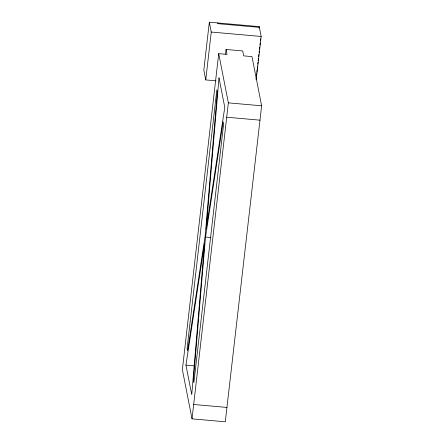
<?xml version="1.0" encoding="UTF-8"?>
<svg xmlns="http://www.w3.org/2000/svg" width="444" height="444" viewBox="0 0 444 444"><rect width="100%" height="100%" fill="white"/><g stroke="black" fill="none" stroke-linecap="round" stroke-linejoin="round"><path stroke-width="0.67" d="M205.517 237.029L193.39 380.28L193.873 382.745L223.609 124.203L223.127 121.739L205.517 237.029L210.95 237.512M256.216 79.554L261.172 36.464L259.241 26.629L209.329 22.2L203.824 70.08L205.755 79.92L216.012 80.825M205.755 79.92L211.261 32.04L209.329 22.2M226.063 49.473L227.028 54.396L218.709 53.657L182.367 369.652L192.019 418.847L225.291 421.8L261.633 105.805L251.981 56.604L243.667 55.872L242.702 50.949L226.063 49.473L225.53 54.129M192.019 418.847L228.36 102.853L218.709 53.657M259.085 27.994L259.241 26.629M256.033 79.182L256.188 77.817M256.427 75.763L256.66 73.71M256.821 72.339L257.132 69.597M257.292 68.232L257.526 66.178M257.764 64.125L257.997 62.071M258.158 60.7L258.391 58.647M258.63 56.593L258.863 54.54M259.102 52.486L259.257 51.116M259.496 49.062L259.729 47.009M259.968 44.955L260.206 42.902M260.439 40.848L260.678 38.795M185.947 365.129L204.54 243.434L191.741 394.644L185.947 365.129L194.095 365.85M259.385 27.356L217.793 23.671L217.649 22.938M211.261 32.04L261.172 36.464M228.36 102.853L261.633 105.805M226.712 117.216L259.984 120.169M193.667 404.484L226.945 407.437M217.338 92.224L205.211 235.475L187.601 350.766L187.118 348.307L216.855 89.76L217.338 92.224M218.986 77.861L206.188 229.071L224.781 107.376L218.986 77.861"/></g></svg>
